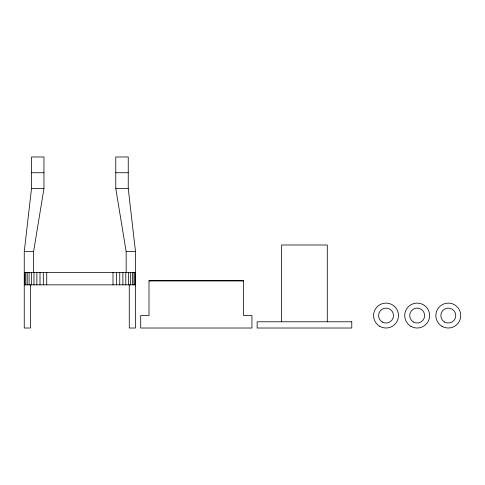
<?xml version="1.0" encoding="UTF-8"?>
<svg xmlns="http://www.w3.org/2000/svg" width="485" height="485" viewBox="0 0 485 485"><rect width="100%" height="100%" fill="white"/><g stroke="black" fill="none" stroke-linecap="round" stroke-linejoin="round"><path stroke-width="0.73" d="M30.476 284.84L30.476 328.018L24.25 328.018L24.25 251.63L31.513 188.532L31.513 156.982L43.965 156.982L43.965 188.532L33.592 251.63L33.592 272.388M31.513 172.757L43.965 172.757M115.782 172.757L128.24 172.757M31.513 188.532L43.965 188.532M128.24 188.532L128.24 156.982L115.782 156.982L115.782 188.532L128.24 188.532L135.503 251.63L135.503 328.018L129.277 328.018L129.277 284.84M24.25 251.63L33.592 251.63M115.782 188.532L126.161 251.63L135.503 251.63M24.25 272.388L135.503 272.388M148.992 280.9L243.64 280.9M24.25 284.84L135.503 284.84M327.29 321.785L327.29 244.992L281.627 244.992L281.627 321.785M134.969 272.388L134.969 284.84M133.981 272.388L133.981 284.84M132.538 272.388L132.538 284.84M130.665 272.388L130.665 284.84M128.398 272.388L128.398 284.84M126.161 251.63L126.161 272.388M125.791 272.388L125.791 284.84M122.887 272.388L122.887 284.84M119.746 272.388L119.746 284.84M116.43 272.388L116.43 284.84M113.011 272.388L113.011 284.84M46.736 272.388L46.736 284.84M43.323 272.388L43.323 284.84M40.006 272.388L40.006 284.84M36.866 272.388L36.866 284.84M33.962 272.388L33.962 284.84M31.349 272.388L31.349 284.84M29.088 272.388L29.088 284.84M27.215 272.388L27.215 284.84M25.766 272.388L25.766 284.84M24.784 272.388L24.784 284.84M243.64 280.694L148.992 280.694L148.992 315.559L140.692 315.559L140.692 328.018L251.945 328.018L251.945 315.559L243.64 315.559L243.64 280.694M351.783 321.785L257.135 321.785L257.135 328.018L351.783 328.018L351.783 321.785M444.563 322.034A7.475 7.475 0 0 0 455.767 315.559A7.475 7.475 0 0 0 444.563 309.09A7.475 7.475 0 0 0 444.563 322.034M442.071 326.344A12.452 12.452 0 0 0 460.75 315.559A12.452 12.452 0 0 0 442.071 304.774A12.452 12.452 0 0 0 442.071 326.344M413.426 322.034A7.475 7.475 0 0 0 424.636 315.559A7.475 7.475 0 0 0 413.426 309.09A7.475 7.475 0 0 0 413.426 322.034M410.934 326.344A12.452 12.452 0 0 0 429.613 315.559A12.452 12.452 0 0 0 410.934 304.774A12.452 12.452 0 0 0 410.934 326.344M382.289 322.034A7.475 7.475 0 0 0 393.499 315.559A7.475 7.475 0 0 0 382.289 309.09A7.475 7.475 0 0 0 382.289 322.034M379.803 326.344A12.452 12.452 0 0 0 398.482 315.559A12.452 12.452 0 0 0 379.803 304.774A12.452 12.452 0 0 0 379.803 326.344"/></g></svg>
